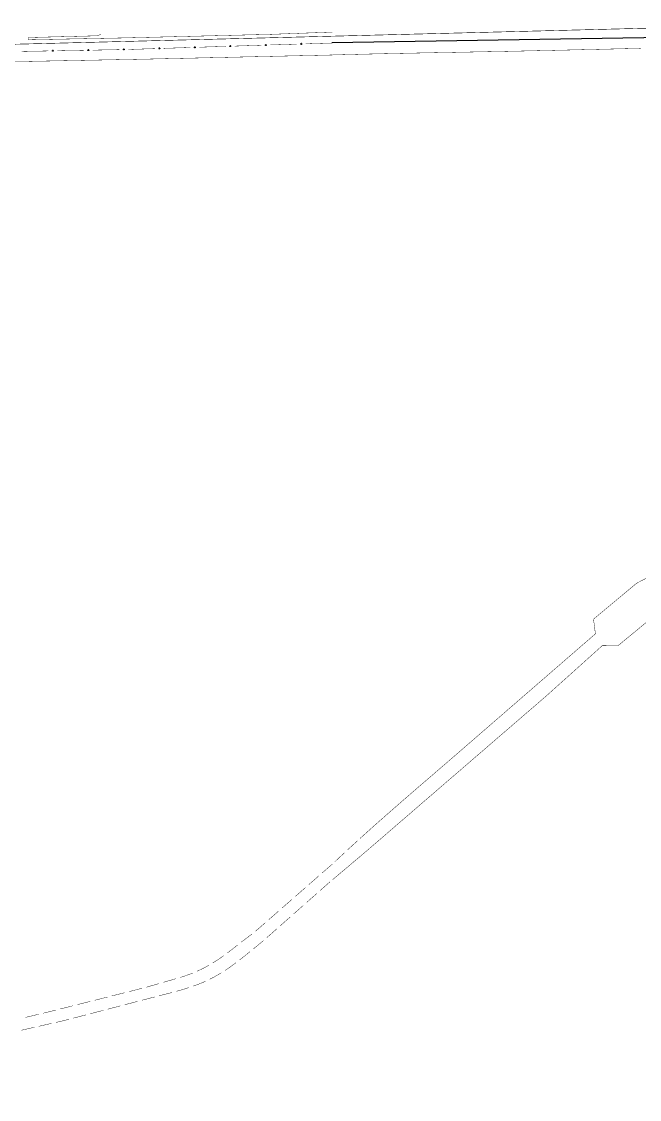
# Model space of a CAD drawing. Extents: x 203640 to 206998, y 4842129 to 4844379.
# Drawn here: x 204496.9 to 204775.3, y 4843884.8 to 4844370.8 of the extents above; entities that cross this region are included whole.
import ezdxf

# ---------------------------------------------------------------- set-up
doc = ezdxf.new("R2010")
doc.units = 0
doc.header["$LTSCALE"] = 1.5
doc.header["$MEASUREMENT"] = 0
doc.linetypes.add('TRACO_11', pattern=[8, 3, -1, 3, -1])
for name, color, linetype in [('LM-LIM-SETOR-FISCAL', 7, 'CONTINUOUS'), ('SV-EIXO-RUA-PAV', 20, 'CONTINUOUS'), ('SV-RUA-PAVIM-S-GUIA-C-GUIA', 7, 'CONTINUOUS')]:
    doc.layers.add(name, color=color, linetype=linetype)
doc.linetypes.add('Limite', pattern='A,20,-3,[130,ltypeshp.shx,S=6.35,R=0,X=0,Y=0],-3,20', length=46)

msp = doc.modelspace()

# ---------------------------------------------------------------- linework, layer by layer
at = {"layer": 'LM-LIM-SETOR-FISCAL', "linetype": 'Limite', "ltscale": 0.1}
msp.add_lwpolyline([(204386.27, 4843269.09, 0.25, 0.25, 0), (204360.48, 4843290.61, 0.25, 0.25, 0), (204333.1, 4843314.33, 0.25, 0.25, 0), (204303.81, 4843341.71, 0.25, 0.25, 0), (204232.78, 4843413.44, 0.25, 0.25, 0), (204175.36, 4843367.2, 0.25, 0.25, 0), (204109.71, 4843437.19, 0.25, 0.25, 0), (204166.18, 4843494.71, 0.25, 0.25, 0), (203909.26, 4843763, 0.25, 0.25, 0), (203912.44, 4843785.51, 0.25, 0.25, 0), (203913.05, 4843789.79, 0.25, 0.25, 0), (203877.62, 4843867.46, 0.25, 0.25, 0), (203794.15, 4843988.66, 0.25, 0.25, 0), (203701.31, 4844063.01, 0.25, 0.25, 0), (203641.86, 4844130.76, 0.25, 0.25, 0), (203713.59, 4844207.44, 0.25, 0.25, 0), (203797.37, 4844285.88, 0.25, 0.25, 0), (203881.13, 4844344.97, 0.25, 0.25, 0), (204891.87, 4844370.63, 0.25, 0.25, 0)], format="xyseb", dxfattribs=at)
at = {"layer": 'SV-EIXO-RUA-PAV'}
for points in [[(205796.15, 4844230.18), (205733.08, 4844214.58), (205492.63, 4844155.56), (205487.2, 4844154.25), (205444.65, 4844145.55), (205407.74, 4844139.41), (205375.96, 4844138.38), (205338.54, 4844141.45), (205301.12, 4844149.13), (205266.78, 4844160.39), (205236.02, 4844173.19), (205215, 4844183.94), (205185.79, 4844203.39), (205126.37, 4844255.49), (205085.88, 4844290.3), (205054.1, 4844312.31), (205020.27, 4844332.27), (204973.11, 4844350.18), (204934.15, 4844358.89), (204897.24, 4844364), (204852.18, 4844364.58), (204636.92, 4844361.09)], [(204511.14, 4844357.62), (204510.8, 4844357.58)], [(204511.14, 4844357.6), (204510.8, 4844357.56)], [(204511.15, 4844357.58), (204510.8, 4844357.54)], [(204511.15, 4844357.57), (204510.8, 4844357.53)], [(204511.15, 4844357.55), (204510.8, 4844357.51)], [(204511.11, 4844357.65), (204510.81, 4844357.61)], [(204511.12, 4844357.64), (204510.81, 4844357.6)], [(204511.15, 4844357.53), (204510.81, 4844357.49)], [(204511.15, 4844357.51), (204510.81, 4844357.47)], [(204511.09, 4844357.67), (204510.82, 4844357.63)], [(204511.08, 4844357.69), (204510.83, 4844357.65)], [(204511.14, 4844357.5), (204510.83, 4844357.45)], [(204511.14, 4844357.48), (204510.84, 4844357.43)], [(204511.06, 4844357.7), (204510.86, 4844357.67)], [(204511.13, 4844357.46), (204510.86, 4844357.42)], [(204511.04, 4844357.71), (204510.87, 4844357.68)], [(204511.12, 4844357.44), (204510.87, 4844357.4)], [(204511.02, 4844357.71), (204510.89, 4844357.7)], [(204511.01, 4844357.72), (204510.9, 4844357.71)], [(204511.1, 4844357.42), (204510.9, 4844357.39)], [(204511.08, 4844357.41), (204510.91, 4844357.38)], [(204511.06, 4844357.39), (204510.93, 4844357.38)], [(204511.05, 4844357.38), (204510.94, 4844357.37)], [(204527.15, 4844357.87), (204526.79, 4844357.83)], [(204527.13, 4844357.91), (204526.8, 4844357.86)], [(204527.14, 4844357.89), (204526.8, 4844357.85)], [(204527.14, 4844357.85), (204526.8, 4844357.81)], [(204527.15, 4844357.84), (204526.8, 4844357.79)], [(204527.11, 4844357.94), (204526.81, 4844357.9)], [(204527.12, 4844357.92), (204526.81, 4844357.88)], [(204527.14, 4844357.82), (204526.81, 4844357.78)], [(204527.15, 4844357.8), (204526.81, 4844357.76)], [(204527.09, 4844357.96), (204526.82, 4844357.92)], [(204527.08, 4844357.97), (204526.83, 4844357.94)], [(204527.14, 4844357.78), (204526.83, 4844357.74)], [(204527.14, 4844357.76), (204526.83, 4844357.72)], [(204527.05, 4844357.98), (204526.85, 4844357.95)], [(204527.13, 4844357.75), (204526.85, 4844357.71)], [(204527.04, 4844358), (204526.86, 4844357.97)], [(204527.12, 4844357.73), (204526.87, 4844357.69)], [(204527.02, 4844358), (204526.89, 4844357.98)], [(204527.1, 4844357.71), (204526.89, 4844357.68)], [(204527.01, 4844358.01), (204526.9, 4844357.99)], [(204527.08, 4844357.69), (204526.91, 4844357.67)], [(204527.06, 4844357.68), (204526.93, 4844357.66)], [(204527.05, 4844357.67), (204526.94, 4844357.66)], [(204543.13, 4844358.19), (204542.79, 4844358.15)], [(204543.14, 4844358.16), (204542.79, 4844358.12)], [(204543.13, 4844358.18), (204542.8, 4844358.13)], [(204543.14, 4844358.14), (204542.8, 4844358.1)], [(204543.15, 4844358.12), (204542.8, 4844358.08)], [(204543.11, 4844358.23), (204542.81, 4844358.19)], [(204543.12, 4844358.21), (204542.81, 4844358.17)], [(204543.14, 4844358.1), (204542.81, 4844358.06)], [(204543.14, 4844358.09), (204542.81, 4844358.05)], [(204543.09, 4844358.24), (204542.82, 4844358.21)], [(204543.13, 4844358.07), (204542.82, 4844358.03)], [(204543.07, 4844358.26), (204542.83, 4844358.22)], [(204543.13, 4844358.05), (204542.83, 4844358.01)], [(204543.05, 4844358.27), (204542.85, 4844358.24)], [(204543.12, 4844358.04), (204542.85, 4844357.99)], [(204543.04, 4844358.28), (204542.86, 4844358.26)], [(204543.11, 4844358.02), (204542.87, 4844357.97)], [(204543.02, 4844358.29), (204542.89, 4844358.27)], [(204543.09, 4844358), (204542.89, 4844357.97)], [(204543, 4844358.29), (204542.9, 4844358.28)], [(204543.08, 4844357.98), (204542.9, 4844357.96)], [(204543.06, 4844357.97), (204542.93, 4844357.95)], [(204543.04, 4844357.96), (204542.94, 4844357.95)], [(204559.13, 4844358.65), (204558.78, 4844358.61)], [(204559.12, 4844358.69), (204558.79, 4844358.64)], [(204559.13, 4844358.67), (204558.79, 4844358.63)], [(204559.13, 4844358.64), (204558.79, 4844358.59)], [(204559.14, 4844358.62), (204558.79, 4844358.57)], [(204559.1, 4844358.72), (204558.8, 4844358.68)], [(204559.11, 4844358.71), (204558.8, 4844358.66)], [(204559.13, 4844358.6), (204558.8, 4844358.55)], [(204559.14, 4844358.58), (204558.8, 4844358.54)], [(204559.08, 4844358.74), (204558.81, 4844358.7)], [(204559.06, 4844358.76), (204558.82, 4844358.72)], [(204559.13, 4844358.57), (204558.82, 4844358.52)], [(204559.13, 4844358.55), (204558.82, 4844358.5)], [(204559.04, 4844358.77), (204558.84, 4844358.73)], [(204559.03, 4844358.78), (204558.85, 4844358.75)], [(204559.12, 4844358.53), (204558.85, 4844358.49)], [(204559.11, 4844358.51), (204558.86, 4844358.47)], [(204559.01, 4844358.78), (204558.88, 4844358.76)], [(204558.99, 4844358.79), (204558.89, 4844358.78)], [(204559.09, 4844358.49), (204558.89, 4844358.46)], [(204559.07, 4844358.48), (204558.9, 4844358.45)], [(204559.05, 4844358.46), (204558.92, 4844358.44)], [(204559.04, 4844358.45), (204558.93, 4844358.44)], [(204575.12, 4844359.2), (204574.78, 4844359.15)], [(204575.12, 4844359.18), (204574.78, 4844359.13)], [(204575.13, 4844359.16), (204574.78, 4844359.12)], [(204575.13, 4844359.14), (204574.78, 4844359.1)], [(204575.13, 4844359.13), (204574.78, 4844359.08)], [(204575.09, 4844359.23), (204574.79, 4844359.19)], [(204575.1, 4844359.21), (204574.79, 4844359.17)], [(204575.13, 4844359.11), (204574.79, 4844359.06)], [(204575.13, 4844359.09), (204574.79, 4844359.05)], [(204575.07, 4844359.25), (204574.8, 4844359.21)], [(204575.06, 4844359.27), (204574.81, 4844359.22)], [(204575.12, 4844359.07), (204574.81, 4844359.03)], [(204575.12, 4844359.06), (204574.82, 4844359.01)], [(204575.03, 4844359.27), (204574.83, 4844359.24)], [(204575.02, 4844359.29), (204574.84, 4844359.26)], [(204575.11, 4844359.04), (204574.84, 4844358.99)], [(204575.1, 4844359.02), (204574.85, 4844358.97)], [(204575, 4844359.29), (204574.87, 4844359.27)], [(204574.99, 4844359.29), (204574.88, 4844359.28)], [(204575.08, 4844359), (204574.88, 4844358.97)], [(204575.07, 4844358.98), (204574.89, 4844358.96)], [(204575.05, 4844358.97), (204574.92, 4844358.95)], [(204575.03, 4844358.96), (204574.92, 4844358.95)], [(204591.11, 4844359.7), (204590.77, 4844359.66)], [(204591.11, 4844359.69), (204590.77, 4844359.64)], [(204591.12, 4844359.67), (204590.77, 4844359.62)], [(204591.12, 4844359.65), (204590.77, 4844359.61)], [(204591.12, 4844359.63), (204590.77, 4844359.59)], [(204591.08, 4844359.74), (204590.78, 4844359.69)], [(204591.09, 4844359.72), (204590.78, 4844359.68)], [(204591.12, 4844359.61), (204590.78, 4844359.57)], [(204591.06, 4844359.75), (204590.79, 4844359.71)], [(204591.12, 4844359.6), (204590.79, 4844359.55)], [(204591.05, 4844359.77), (204590.8, 4844359.73)], [(204591.11, 4844359.58), (204590.8, 4844359.53)], [(204591.11, 4844359.56), (204590.81, 4844359.52)], [(204591.02, 4844359.78), (204590.83, 4844359.75)], [(204591.1, 4844359.55), (204590.83, 4844359.5)], [(204591.01, 4844359.79), (204590.84, 4844359.77)], [(204591.09, 4844359.53), (204590.84, 4844359.48)], [(204590.99, 4844359.8), (204590.86, 4844359.78)], [(204590.98, 4844359.8), (204590.87, 4844359.79)], [(204591.07, 4844359.51), (204590.87, 4844359.47)], [(204591.06, 4844359.49), (204590.88, 4844359.46)], [(204591.04, 4844359.48), (204590.91, 4844359.46)], [(204591.02, 4844359.47), (204590.92, 4844359.45)], [(204607.1, 4844360.21), (204606.76, 4844360.16)], [(204607.1, 4844360.19), (204606.76, 4844360.15)], [(204607.11, 4844360.18), (204606.76, 4844360.13)], [(204607.11, 4844360.16), (204606.76, 4844360.12)], [(204607.11, 4844360.14), (204606.76, 4844360.09)], [(204607.08, 4844360.25), (204606.77, 4844360.2)], [(204607.09, 4844360.23), (204606.77, 4844360.18)], [(204607.11, 4844360.12), (204606.78, 4844360.08)], [(204607.11, 4844360.11), (204606.78, 4844360.06)], [(204607.04, 4844360.28), (204606.79, 4844360.24)], [(204607.05, 4844360.26), (204606.79, 4844360.22)], [(204607.1, 4844360.09), (204606.79, 4844360.04)], [(204607.1, 4844360.07), (204606.8, 4844360.02)], [(204607.02, 4844360.29), (204606.82, 4844360.26)], [(204607.09, 4844360.05), (204606.82, 4844360.01)], [(204607, 4844360.3), (204606.83, 4844360.27)], [(204607.08, 4844360.03), (204606.84, 4844359.99)], [(204606.98, 4844360.3), (204606.85, 4844360.29)], [(204606.97, 4844360.31), (204606.86, 4844360.3)], [(204607.06, 4844360.01), (204606.86, 4844359.98)], [(204607.05, 4844360), (204606.87, 4844359.97)], [(204607.03, 4844359.98), (204606.9, 4844359.97)], [(204607.01, 4844359.97), (204606.91, 4844359.96)], [(204623.09, 4844360.72), (204622.75, 4844360.67)], [(204623.1, 4844360.68), (204622.75, 4844360.64)], [(204623.08, 4844360.74), (204622.76, 4844360.69)], [(204623.09, 4844360.7), (204622.76, 4844360.66)], [(204623.1, 4844360.67), (204622.76, 4844360.62)], [(204623.11, 4844360.65), (204622.76, 4844360.6)], [(204623.07, 4844360.75), (204622.77, 4844360.71)], [(204623.1, 4844360.63), (204622.77, 4844360.58)], [(204623.1, 4844360.61), (204622.77, 4844360.57)], [(204623.05, 4844360.77), (204622.78, 4844360.73)], [(204623.03, 4844360.79), (204622.79, 4844360.75)], [(204623.1, 4844360.6), (204622.79, 4844360.55)], [(204623.1, 4844360.58), (204622.79, 4844360.53)], [(204623.01, 4844360.79), (204622.81, 4844360.76)], [(204623.08, 4844360.56), (204622.81, 4844360.52)], [(204623, 4844360.81), (204622.82, 4844360.78)], [(204623.07, 4844360.54), (204622.83, 4844360.5)], [(204622.97, 4844360.81), (204622.84, 4844360.79)], [(204622.96, 4844360.82), (204622.85, 4844360.8)], [(204623.06, 4844360.52), (204622.85, 4844360.49)], [(204623.04, 4844360.5), (204622.87, 4844360.48)], [(204623.02, 4844360.49), (204622.89, 4844360.47)], [(204623.01, 4844360.48), (204622.9, 4844360.47)]]:
    msp.add_lwpolyline(points, dxfattribs=at)
at = {"layer": 'SV-EIXO-RUA-PAV', "const_width": 0.18}
for points in [[(204508.97, 4844357.51), (204496.97, 4844357.3)], [(204524.97, 4844357.8), (204512.97, 4844357.58)], [(204540.97, 4844358.09), (204528.97, 4844357.87)], [(204556.96, 4844358.55), (204544.97, 4844358.17)], [(204572.95, 4844359.06), (204560.96, 4844358.68)], [(204588.94, 4844359.57), (204576.95, 4844359.19)], [(204604.94, 4844360.08), (204592.94, 4844359.69)], [(204620.93, 4844360.58), (204608.93, 4844360.2)], [(204636.92, 4844361.09), (204624.93, 4844360.71)]]:
    msp.add_lwpolyline(points, dxfattribs=at)
at = {"layer": 'SV-EIXO-RUA-PAV'}
for points in [[(204511.12, 4844357.44), (204511.08, 4844357.41), (204511.05, 4844357.38), (204511.01, 4844357.37), (204510.98, 4844357.37), (204510.94, 4844357.37), (204510.91, 4844357.38), (204510.87, 4844357.4), (204510.84, 4844357.43), (204510.81, 4844357.47), (204510.8, 4844357.51), (204510.8, 4844357.54), (204510.8, 4844357.58), (204510.81, 4844357.61), (204510.83, 4844357.65), (204510.87, 4844357.68), (204510.9, 4844357.71), (204510.94, 4844357.72), (204510.97, 4844357.72), (204511.01, 4844357.72), (204511.04, 4844357.71), (204511.08, 4844357.69), (204511.11, 4844357.65), (204511.14, 4844357.62), (204511.15, 4844357.58), (204511.15, 4844357.55), (204511.15, 4844357.51), (204511.14, 4844357.48), (204511.12, 4844357.44)], [(204527.12, 4844357.73), (204527.08, 4844357.69), (204527.05, 4844357.67), (204527.01, 4844357.66), (204526.98, 4844357.66), (204526.94, 4844357.66), (204526.91, 4844357.67), (204526.87, 4844357.69), (204526.83, 4844357.72), (204526.81, 4844357.76), (204526.8, 4844357.79), (204526.79, 4844357.83), (204526.8, 4844357.86), (204526.81, 4844357.9), (204526.83, 4844357.94), (204526.86, 4844357.97), (204526.9, 4844357.99), (204526.93, 4844358), (204526.97, 4844358.01), (204527.01, 4844358.01), (204527.04, 4844358), (204527.08, 4844357.97), (204527.11, 4844357.94), (204527.13, 4844357.91), (204527.15, 4844357.87), (204527.15, 4844357.84), (204527.15, 4844357.8), (204527.14, 4844357.76), (204527.12, 4844357.73)], [(204543.11, 4844358.02), (204543.08, 4844357.98), (204543.04, 4844357.96), (204543.01, 4844357.94), (204542.97, 4844357.94), (204542.94, 4844357.95), (204542.9, 4844357.96), (204542.87, 4844357.97), (204542.83, 4844358.01), (204542.81, 4844358.05), (204542.8, 4844358.08), (204542.79, 4844358.12), (204542.79, 4844358.15), (204542.81, 4844358.19), (204542.83, 4844358.22), (204542.86, 4844358.26), (204542.9, 4844358.28), (204542.93, 4844358.29), (204542.97, 4844358.3), (204543, 4844358.29), (204543.04, 4844358.28), (204543.07, 4844358.26), (204543.11, 4844358.23), (204543.13, 4844358.19), (204543.14, 4844358.16), (204543.15, 4844358.12), (204543.14, 4844358.09), (204543.13, 4844358.05), (204543.11, 4844358.02)], [(204559.11, 4844358.51), (204559.07, 4844358.48), (204559.04, 4844358.45), (204559, 4844358.44), (204558.97, 4844358.44), (204558.93, 4844358.44), (204558.9, 4844358.45), (204558.86, 4844358.47), (204558.82, 4844358.5), (204558.8, 4844358.54), (204558.79, 4844358.57), (204558.78, 4844358.61), (204558.79, 4844358.64), (204558.8, 4844358.68), (204558.82, 4844358.72), (204558.85, 4844358.75), (204558.89, 4844358.78), (204558.92, 4844358.79), (204558.96, 4844358.79), (204558.99, 4844358.79), (204559.03, 4844358.78), (204559.06, 4844358.76), (204559.1, 4844358.72), (204559.12, 4844358.69), (204559.13, 4844358.65), (204559.14, 4844358.62), (204559.14, 4844358.58), (204559.13, 4844358.55), (204559.11, 4844358.51)], [(204575.1, 4844359.02), (204575.07, 4844358.98), (204575.03, 4844358.96), (204574.99, 4844358.95), (204574.96, 4844358.94), (204574.92, 4844358.95), (204574.89, 4844358.96), (204574.85, 4844358.97), (204574.82, 4844359.01), (204574.79, 4844359.05), (204574.78, 4844359.08), (204574.78, 4844359.12), (204574.78, 4844359.15), (204574.79, 4844359.19), (204574.81, 4844359.22), (204574.84, 4844359.26), (204574.88, 4844359.28), (204574.91, 4844359.29), (204574.95, 4844359.3), (204574.99, 4844359.29), (204575.02, 4844359.29), (204575.06, 4844359.27), (204575.09, 4844359.23), (204575.12, 4844359.2), (204575.13, 4844359.16), (204575.13, 4844359.13), (204575.13, 4844359.09), (204575.12, 4844359.06), (204575.1, 4844359.02)], [(204591.09, 4844359.53), (204591.06, 4844359.49), (204591.02, 4844359.47), (204590.99, 4844359.45), (204590.95, 4844359.45), (204590.92, 4844359.45), (204590.88, 4844359.46), (204590.84, 4844359.48), (204590.81, 4844359.52), (204590.79, 4844359.55), (204590.77, 4844359.59), (204590.77, 4844359.62), (204590.77, 4844359.66), (204590.78, 4844359.69), (204590.8, 4844359.73), (204590.84, 4844359.77), (204590.87, 4844359.79), (204590.91, 4844359.8), (204590.94, 4844359.8), (204590.98, 4844359.8), (204591.01, 4844359.79), (204591.05, 4844359.77), (204591.08, 4844359.74), (204591.11, 4844359.7), (204591.12, 4844359.67), (204591.12, 4844359.63), (204591.12, 4844359.6), (204591.11, 4844359.56), (204591.09, 4844359.53)], [(204607.08, 4844360.03), (204607.05, 4844360), (204607.01, 4844359.97), (204606.98, 4844359.96), (204606.94, 4844359.96), (204606.91, 4844359.96), (204606.87, 4844359.97), (204606.84, 4844359.99), (204606.8, 4844360.02), (204606.78, 4844360.06), (204606.76, 4844360.09), (204606.76, 4844360.13), (204606.76, 4844360.16), (204606.77, 4844360.2), (204606.79, 4844360.24), (204606.83, 4844360.27), (204606.86, 4844360.3), (204606.9, 4844360.31), (204606.93, 4844360.31), (204606.97, 4844360.31), (204607, 4844360.3), (204607.04, 4844360.28), (204607.08, 4844360.25), (204607.1, 4844360.21), (204607.11, 4844360.18), (204607.11, 4844360.14), (204607.11, 4844360.11), (204607.1, 4844360.07), (204607.08, 4844360.03)], [(204623.07, 4844360.54), (204623.04, 4844360.5), (204623.01, 4844360.48), (204622.97, 4844360.47), (204622.94, 4844360.47), (204622.9, 4844360.47), (204622.87, 4844360.48), (204622.83, 4844360.5), (204622.79, 4844360.53), (204622.77, 4844360.57), (204622.76, 4844360.6), (204622.75, 4844360.64), (204622.75, 4844360.67), (204622.77, 4844360.71), (204622.79, 4844360.75), (204622.82, 4844360.78), (204622.85, 4844360.8), (204622.89, 4844360.81), (204622.93, 4844360.82), (204622.96, 4844360.82), (204623, 4844360.81), (204623.03, 4844360.79), (204623.07, 4844360.75), (204623.09, 4844360.72), (204623.1, 4844360.68), (204623.11, 4844360.65), (204623.1, 4844360.61), (204623.1, 4844360.58), (204623.07, 4844360.54)]]:
    msp.add_lwpolyline(points, close=True, dxfattribs=at)
at = {"layer": 'SV-RUA-PAVIM-S-GUIA-C-GUIA', "linetype": 'Continuous', "const_width": 0.18}
msp.add_lwpolyline([(204532.65, 4844364.94), (204530.69, 4844364.33), (204499.89, 4844363.55), (204499.89, 4844362.54), (204543.06, 4844363.38), (204609.25, 4844364.99), (204636.92, 4844366.01)], dxfattribs=at)
at = {"layer": 'SV-RUA-PAVIM-S-GUIA-C-GUIA', "const_width": 0.18}
for points in [[(204775.83, 4844358.68), (204772.83, 4844358.61), (204769.83, 4844358.54), (204766.83, 4844358.47), (204763.83, 4844358.4), (204760.83, 4844358.33), (204757.83, 4844358.26), (204754.83, 4844358.19), (204752.84, 4844358.15), (204749.84, 4844358.08), (204746.84, 4844358.01), (204743.84, 4844357.94), (204740.84, 4844357.87), (204737.84, 4844357.81), (204736.34, 4844357.77), (204734.84, 4844357.74), (204733.35, 4844357.71), (204731.85, 4844357.68), (204730.35, 4844357.64), (204728.85, 4844357.61), (204727.35, 4844357.58), (204725.85, 4844357.55), (204724.35, 4844357.52), (204722.85, 4844357.48), (204721.35, 4844357.45), (204719.85, 4844357.42), (204718.35, 4844357.39), (204716.85, 4844357.36), (204715.35, 4844357.33), (204713.85, 4844357.3), (204712.35, 4844357.27), (204710.85, 4844357.24), (204709.35, 4844357.21), (204707.28, 4844357.17), (204705.78, 4844357.14), (204704.28, 4844357.11), (204702.78, 4844357.08), (204701.28, 4844357.06), (204699.78, 4844357.03), (204698.28, 4844357), (204696.78, 4844356.97), (204695.28, 4844356.94), (204693.78, 4844356.92), (204692.28, 4844356.89), (204690.78, 4844356.86), (204689.28, 4844356.83), (204687.78, 4844356.8), (204686.28, 4844356.78), (204684.78, 4844356.75), (204683.28, 4844356.72), (204681.78, 4844356.69), (204680.28, 4844356.66), (204678.79, 4844356.63), (204677.29, 4844356.61), (204675.79, 4844356.58), (204674.29, 4844356.55), (204671.29, 4844356.49), (204668.29, 4844356.43), (204665.29, 4844356.37), (204662.29, 4844356.3), (204659.29, 4844356.24), (204656.29, 4844356.17), (204653.52, 4844356.11), (204650.52, 4844356.04), (204647.52, 4844355.97), (204644.52, 4844355.89), (204643.02, 4844355.85), (204641.52, 4844355.81), (204640.02, 4844355.77), (204638.52, 4844355.73), (204637.03, 4844355.69)], [(204554.59, 4844353.85), (204488.43, 4844352.58)], [(204636.92, 4844355.69), (204554.59, 4844353.85)], [(204792.81, 4844127.26), (204774.1, 4844117.56)], [(204774.1, 4844117.56), (204754.65, 4844101.36)], [(204754.65, 4844101.36), (204755.5, 4844094.74)], [(204755.5, 4844094.74), (204694.57, 4844041.9)], [(204694.57, 4844041.9), (204693.44, 4844040.92), (204692.3, 4844039.94), (204691.17, 4844038.95), (204690.03, 4844037.97), (204688.9, 4844036.99), (204687.76, 4844036.01), (204686.63, 4844035.03), (204685.49, 4844034.05), (204684.35, 4844033.08), (204683.22, 4844032.1), (204682.08, 4844031.12), (204680.94, 4844030.14), (204679.81, 4844029.16), (204678.67, 4844028.18), (204677.53, 4844027.2), (204676.4, 4844026.22), (204675.26, 4844025.24), (204674.13, 4844024.26), (204672.99, 4844023.28), (204671.86, 4844022.3), (204670.72, 4844021.31), (204669.59, 4844020.33), (204668.46, 4844019.35), (204667.33, 4844018.36), (204666.2, 4844017.38), (204665.07, 4844016.39), (204663.94, 4844015.4), (204662.81, 4844014.41), (204660.55, 4844012.43), (204658.31, 4844010.45), (204656.06, 4844008.46), (204653.82, 4844006.46), (204651.59, 4844004.46), (204649.37, 4844002.44)], [(204644.54, 4843998.03), (204643.81, 4843997.35)], [(204646.02, 4843999.39), (204644.54, 4843998.03)], [(204646.75, 4844000.06), (204646.02, 4843999.39)], [(204648.23, 4844001.41), (204646.75, 4844000.06)], [(204639.42, 4843993.26), (204638.69, 4843992.58)], [(204640.15, 4843993.95), (204639.42, 4843993.26)], [(204640.51, 4843994.29), (204640.15, 4843993.95)], [(204640.88, 4843994.63), (204640.51, 4843994.29)], [(204641.61, 4843995.31), (204640.88, 4843994.63)], [(204642.34, 4843995.99), (204641.61, 4843995.31)], [(204643.81, 4843997.35), (204643.81, 4843997.35)], [(204636.91, 4843990.89), (204633.12, 4843987.62)], [(204638.33, 4843992.23), (204637.97, 4843991.89)], [(204638.69, 4843992.58), (204638.33, 4843992.23)], [(204630.87, 4843985.65), (204626.35, 4843981.7)], [(204633.11, 4843987.61), (204632.37, 4843986.96)], [(204633.12, 4843987.62), (204633.11, 4843987.61)], [(204624.85, 4843980.38), (204620.33, 4843976.43)], [(204631.42, 4843979), (204635.16, 4843982.31)], [(204635.16, 4843982.31), (204635.25, 4843982.39)], [(204635.25, 4843982.39), (204635.93, 4843982.96)], [(204618.83, 4843975.11), (204614.31, 4843971.16)], [(204625.42, 4843973.7), (204629.92, 4843977.68)], [(204612.81, 4843969.84), (204608.29, 4843965.89)], [(204619.43, 4843968.4), (204623.92, 4843972.38)], [(204606.79, 4843964.57), (204604.53, 4843962.6)], [(204613.44, 4843963.11), (204617.93, 4843967.08)], [(204599.89, 4843958.8), (204599.29, 4843958.33)], [(204600.68, 4843959.41), (204599.89, 4843958.8)], [(204603.96, 4843962.1), (204602.24, 4843960.66)], [(204604.53, 4843962.6), (204603.96, 4843962.1)], [(204607.49, 4843957.85), (204611.94, 4843961.78)], [(204593.55, 4843953.92), (204593.09, 4843953.56)], [(204594.28, 4843954.49), (204593.55, 4843953.92)], [(204594.33, 4843954.54), (204594.28, 4843954.49)], [(204596.9, 4843956.51), (204595.92, 4843955.76)], [(204597.51, 4843956.97), (204596.9, 4843956.51)], [(204598.1, 4843957.42), (204597.51, 4843956.97)], [(204598.3, 4843957.58), (204598.1, 4843957.42)], [(204599.29, 4843958.33), (204598.3, 4843957.58)], [(204601.96, 4843953.2), (204602.86, 4843953.93)], [(204602.86, 4843953.93), (204603.12, 4843954.15)], [(204603.12, 4843954.15), (204603.63, 4843954.57)], [(204603.63, 4843954.57), (204604.28, 4843955.1)], [(204604.28, 4843955.1), (204605.17, 4843955.85)], [(204605.17, 4843955.85), (204605.43, 4843956.07)], [(204605.43, 4843956.07), (204605.93, 4843956.5)], [(204607.44, 4843957.81), (204607.49, 4843957.85)], [(204607.49, 4843957.85), (204607.49, 4843957.85)], [(204587.39, 4843949.22), (204586.36, 4843948.5)], [(204587.99, 4843949.66), (204587.39, 4843949.22)], [(204591.91, 4843952.64), (204589.6, 4843950.85)], [(204591.97, 4843952.68), (204591.91, 4843952.64)], [(204593.09, 4843953.56), (204591.97, 4843952.68)], [(204596.64, 4843948.91), (204597.37, 4843949.48)], [(204597.37, 4843949.48), (204598.98, 4843950.78)], [(204598.98, 4843950.78), (204599.71, 4843951.36)], [(204599.71, 4843951.36), (204599.76, 4843951.41)], [(204601.31, 4843952.67), (204601.96, 4843953.2)], [(204579.73, 4843944.48), (204578.63, 4843943.91)], [(204580.4, 4843944.84), (204579.73, 4843944.48)], [(204581.05, 4843945.2), (204580.4, 4843944.84)], [(204581.27, 4843945.32), (204581.05, 4843945.2)], [(204583.64, 4843946.72), (204583, 4843946.34)], [(204583.85, 4843946.86), (204583.64, 4843946.72)], [(204584.91, 4843947.53), (204583.85, 4843946.86)], [(204585.53, 4843947.94), (204584.91, 4843947.53)], [(204586.16, 4843948.36), (204585.53, 4843947.94)], [(204586.36, 4843948.5), (204586.16, 4843948.36)], [(204590.13, 4843944.05), (204591.05, 4843944.69)], [(204591.05, 4843944.69), (204591.36, 4843944.91)], [(204591.36, 4843944.91), (204591.86, 4843945.27)], [(204591.86, 4843945.27), (204592.62, 4843945.82)], [(204592.62, 4843945.82), (204593.47, 4843946.46)], [(204595.07, 4843947.67), (204596.64, 4843948.91)], [(204566.5, 4843939.3), (204560.73, 4843937.63)], [(204568.71, 4843939.94), (204568.42, 4843939.86)], [(204569.37, 4843940.15), (204568.71, 4843939.94)], [(204570.14, 4843940.4), (204569.37, 4843940.15)], [(204570.32, 4843940.46), (204570.14, 4843940.4)], [(204571.56, 4843940.89), (204570.32, 4843940.46)], [(204572.21, 4843941.13), (204571.56, 4843940.89)], [(204572.96, 4843941.41), (204572.21, 4843941.13)], [(204573.15, 4843941.48), (204572.96, 4843941.41)], [(204574.08, 4843941.85), (204573.15, 4843941.48)], [(204578.4, 4843943.79), (204575.92, 4843942.63)], [(204578.63, 4843943.91), (204578.4, 4843943.79)], [(204581.64, 4843939.02), (204583.42, 4843939.93)], [(204583.42, 4843939.93), (204583.75, 4843940.1)], [(204583.75, 4843940.1), (204584.3, 4843940.41)], [(204584.3, 4843940.41), (204585.06, 4843940.84)], [(204585.06, 4843940.84), (204586.03, 4843941.41)], [(204586.03, 4843941.41), (204586.35, 4843941.6)], [(204586.35, 4843941.6), (204586.88, 4843941.93)], [(204588.57, 4843943.01), (204588.89, 4843943.21)], [(204588.89, 4843943.21), (204589.4, 4843943.56)], [(204589.4, 4843943.56), (204590.13, 4843944.05)], [(204551.11, 4843934.93), (204545.29, 4843933.46)], [(204553.2, 4843935.46), (204553.05, 4843935.42)], [(204554.01, 4843935.69), (204553.2, 4843935.46)], [(204558.81, 4843937.08), (204554.01, 4843935.69)], [(204569.5, 4843934.4), (204570.37, 4843934.66)], [(204570.37, 4843934.66), (204571.42, 4843934.99)], [(204571.42, 4843934.99), (204571.8, 4843935.11)], [(204571.8, 4843935.11), (204572.37, 4843935.29)], [(204574.26, 4843935.93), (204574.65, 4843936.07)], [(204574.65, 4843936.07), (204575.2, 4843936.27)], [(204575.2, 4843936.27), (204576.06, 4843936.59)], [(204576.06, 4843936.59), (204577.07, 4843936.98)], [(204577.07, 4843936.98), (204577.46, 4843937.13)], [(204577.46, 4843937.13), (204578, 4843937.36)], [(204578, 4843937.36), (204578.84, 4843937.71)], [(204578.84, 4843937.71), (204579.83, 4843938.16)], [(204535.59, 4843931.01), (204529.78, 4843929.54)], [(204543.35, 4843932.97), (204537.53, 4843931.5)], [(204551.13, 4843929.56), (204555, 4843930.57)], [(204555, 4843930.57), (204555.22, 4843930.63)], [(204555.22, 4843930.63), (204556.94, 4843931.07)], [(204558.88, 4843931.57), (204560.82, 4843932.06)], [(204560.82, 4843932.06), (204561.03, 4843932.11)], [(204561.03, 4843932.11), (204563.72, 4843932.8)], [(204563.72, 4843932.8), (204563.94, 4843932.86)], [(204563.94, 4843932.86), (204564.69, 4843933.06)], [(204566.62, 4843933.58), (204566.84, 4843933.64)], [(204566.84, 4843933.64), (204567.58, 4843933.85)], [(204567.58, 4843933.85), (204568.28, 4843934.04)], [(204568.28, 4843934.04), (204569.5, 4843934.4)], [(204512.32, 4843925.13), (204509.42, 4843924.4)], [(204520.08, 4843927.09), (204514.26, 4843925.62)], [(204527.84, 4843929.05), (204522.02, 4843927.58)], [(204527.91, 4843923.5), (204533.72, 4843925.02)], [(204535.65, 4843925.52), (204541.46, 4843927.04)], [(204543.39, 4843927.54), (204549.2, 4843929.06)], [(204504.55, 4843923.24), (204498.71, 4843921.85)], [(204508.79, 4843924.24), (204506.5, 4843923.7)], [(204509.42, 4843924.4), (204508.79, 4843924.24)], [(204512.4, 4843919.58), (204515.33, 4843920.25)], [(204515.33, 4843920.25), (204516.05, 4843920.41)], [(204516.05, 4843920.41), (204518.23, 4843920.98)], [(204520.17, 4843921.48), (204525.97, 4843923)], [(204496.8, 4843916.05), (204502.65, 4843917.37)], [(204504.6, 4843917.81), (204510.45, 4843919.14)]]:
    msp.add_lwpolyline(points, dxfattribs=at)
at = {"layer": 'SV-RUA-PAVIM-S-GUIA-C-GUIA', "linetype": 'Continuous', "const_width": 0.18, "flags": 128}
msp.add_lwpolyline([(204652.55, 4843997), (204733.73, 4844067.06), (204758.76, 4844089.56), (204765.79, 4844089.48), (204785.83, 4844105.99), (204793.08, 4844116.46), (204798.29, 4844122.83), (204828.26, 4844147.46), (204853.79, 4844169.22), (204875.94, 4844187.76), (204878.71, 4844189.43), (204881.99, 4844189.23), (204883.06, 4844188.18)], dxfattribs=at)
at = {"layer": 'SV-RUA-PAVIM-S-GUIA-C-GUIA', "linetype": 'TRACO_11', "const_width": 0.18, "flags": 128}
msp.add_lwpolyline([(204636.91, 4843983.79), (204652.55, 4843997)], dxfattribs=at)

doc.saveas('drawing.dxf')
